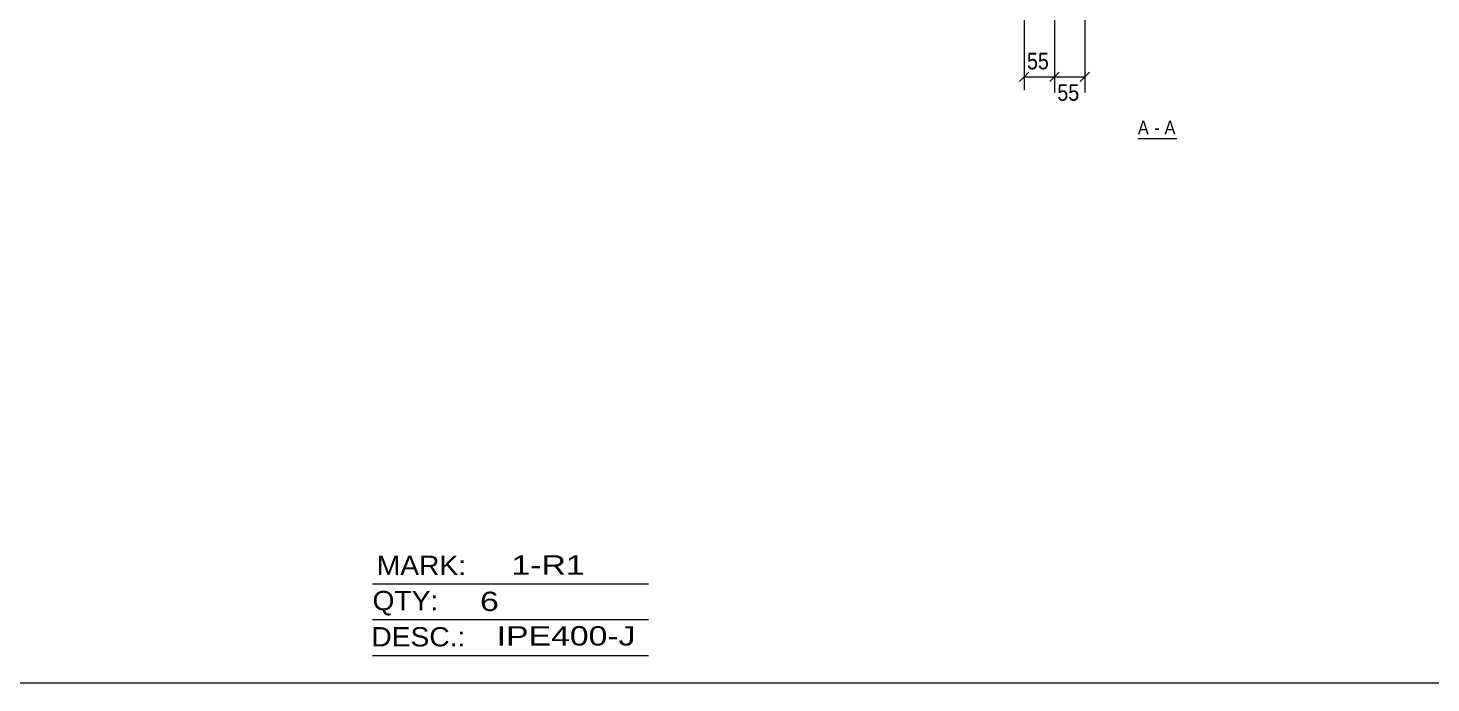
# Model space of a CAD drawing. Header units: millimetres. Extents: x 2 to 1174, y 1 to 825.
# Drawn here: x 329.6 to 583.8, y 5 to 123.8 of the extents above; entities that cross this region are included whole.
import ezdxf

# ---------------------------------------------------------------- set-up
doc = ezdxf.new("R2010")
doc.units = ezdxf.units.MM
doc.linetypes.add('XKITLINE00', pattern=[0])
for name, color, linetype, lineweight in [('Dimensions', 7, 'Continuous', 0), ('DrawingSheet', 5, 'Continuous', 0), ('OtherObjectType', 7, 'Continuous', 0)]:
    doc.layers.add(name, color=color, linetype=linetype, lineweight=lineweight)
doc.styles.add('ARIAL', font='ARIAL.TTF')
doc.styles.add('ARIAL_NARROW', font='ARIALN.TTF')

# ---------------------------------------------------------------- blocks, each defined once
blk = doc.blocks.new('*A197')
at = {"layer": 'DrawingSheet', "color": 5, "linetype": 'XKITLINE00', "lineweight": 0}
blk.add_line((5, 5), (1174, 5), dxfattribs=at)
blk = doc.blocks.new('*A201')
at = {"layer": 'OtherObjectType', "color": 6, "linetype": 'XKITLINE00', "lineweight": 0}
for p, q in [((392, 23), (442, 23)), ((392, 16.5), (442, 16.5)), ((392, 10), (442, 10))]:
    blk.add_line(p, q, dxfattribs=at)
at = {"layer": 'OtherObjectType', "color": 6, "style": 'ARIAL_NARROW'}
for s, width, p in [('MARK:', 1.275, (392.77, 24.58)), ('1-R1', 1.525501, (417.19, 24.65)), ('QTY:', 1.275, (392, 18.19)), ('6', 1.525501, (411.49, 18.05)), ('IPE400-J', 1.525501, (414.5, 11.79)), ('DESC.:', 1.275, (391.79, 11.63))]:
    blk.add_text(s, height=3.5, dxfattribs=dict(at, width=width)).set_placement(p)
blk = doc.blocks.new('*A385')
at = {"layer": 'Dimensions', "color": 7, "linetype": 'XKITLINE00', "lineweight": 0}
for p, q in [((515.58, 211.44), (515.58, 112.54)), ((510.08, 149.42), (510.08, 112.54)), ((510.93, 115.79), (509.23, 114.1)), ((510.08, 114.94), (515.58, 114.94)), ((516.43, 115.79), (514.73, 114.1))]:
    blk.add_line(p, q, dxfattribs=at)
at = {"layer": 'Dimensions', "color": 3}
for p in [(510.08, 114.94), (515.58, 114.94)]:
    blk.add_point(p, dxfattribs=at)
at = {"layer": 'Dimensions', "color": 3, "style": 'ARIAL', "width": 0.85}
blk.add_text('55', height=3, dxfattribs=at).set_placement((510.6, 116.29))
blk = doc.blocks.new('*A386')
at = {"layer": 'Dimensions', "color": 7, "linetype": 'XKITLINE00', "lineweight": 0}
for p, q in [((515.58, 211.44), (515.58, 112.09)), ((521.08, 149.42), (521.08, 112.09)), ((516.43, 115.79), (514.73, 114.1)), ((515.58, 114.94), (521.08, 114.94)), ((521.93, 115.79), (520.23, 114.1))]:
    blk.add_line(p, q, dxfattribs=at)
at = {"layer": 'Dimensions', "color": 3}
for p in [(515.58, 114.94), (521.08, 114.94)]:
    blk.add_point(p, dxfattribs=at)
at = {"layer": 'Dimensions', "color": 3, "style": 'ARIAL', "width": 0.85}
blk.add_text('55', height=3, dxfattribs=at).set_placement((516.1, 110.59))
blk = doc.blocks.new('*A403')
at = {"layer": 'OtherObjectType', "color": 7, "linetype": 'XKITLINE00', "lineweight": 0}
for p, q in [((565.08, 200.47), (566.95, 201.41)), ((566.95, 201.41), (566.95, 199.53)), ((566.95, 199.53), (565.08, 200.47)), ((565.08, 200.47), (565.08, 200.47)), ((530.69, 103.74), (537.75, 103.74))]:
    blk.add_line(p, q, dxfattribs=at)
at = {"layer": 'OtherObjectType', "color": 7, "style": 'ARIAL', "width": 0.85}
blk.add_text('FRONT VIEW', height=2.5, rotation=90, dxfattribs=at).set_placement((571.33, 190.01))
for s, p in [('A', (530.69, 104.49)), ('A', (535.52, 104.49)), ('-', (533.66, 104.49))]:
    blk.add_text(s, height=2.5, dxfattribs=at).set_placement(p)

msp = doc.modelspace()

# ---------------------------------------------------------------- block references
at = {"lineweight": 0}
for name in ['*A197', '*A385', '*A386', '*A201']:
    msp.add_blockref(name, (0, 0), dxfattribs=at)
at = {"layer": 'OtherObjectType', "lineweight": 0}
msp.add_blockref('*A403', (0, 0), dxfattribs=at)

doc.saveas('drawing.dxf')
